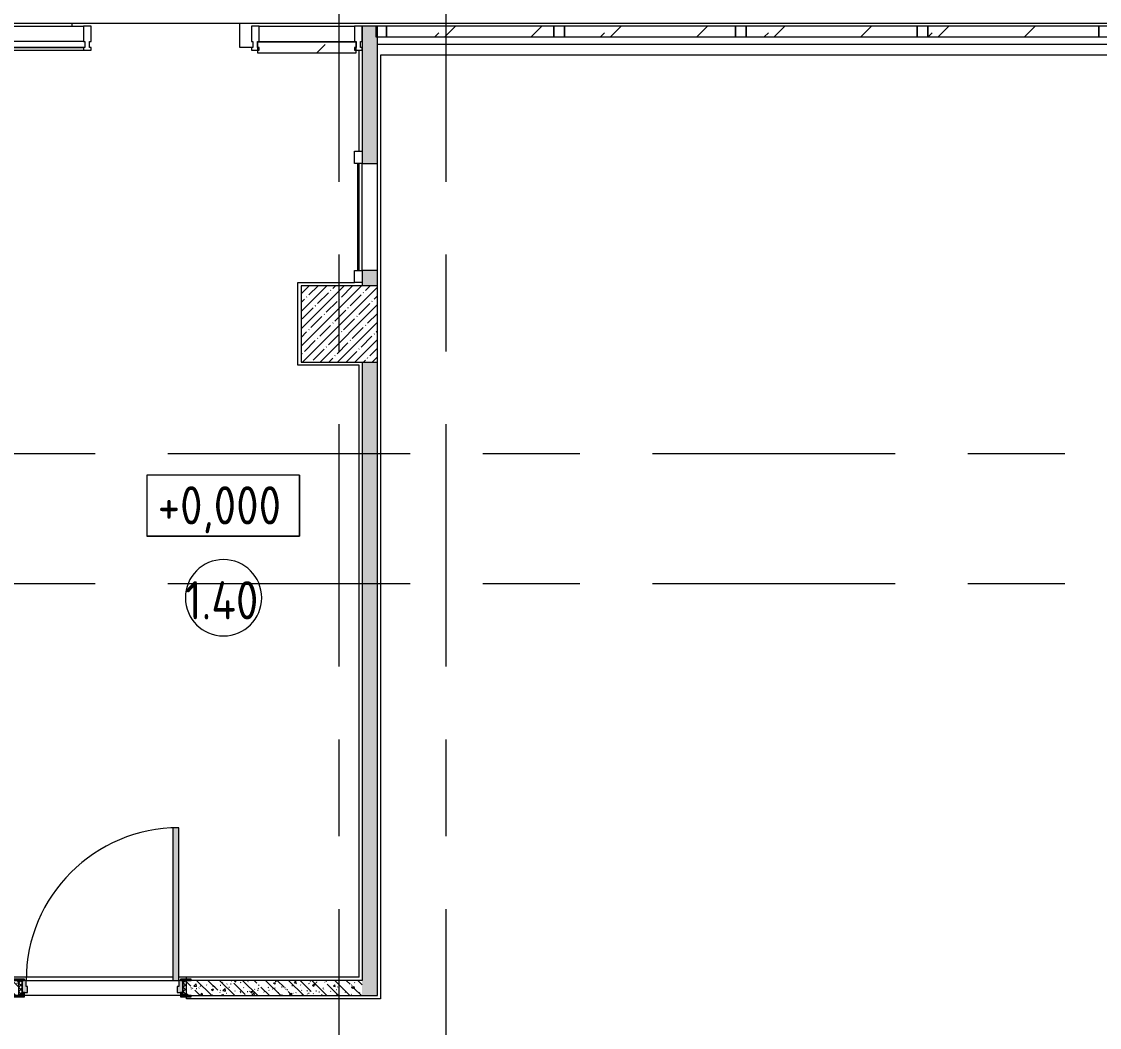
# Model space of a CAD drawing. Header units: millimetres. Extents: x 35787 to 244346, y -8553 to 29000.
# Drawn here: x 58380 to 65438, y 18392 to 24980 of the extents above; entities that cross this region are included whole.
import ezdxf

# ---------------------------------------------------------------- set-up
doc = ezdxf.new("R2010")
doc.units = ezdxf.units.MM
doc.linetypes.add('Осевая', pattern=[3175, 635, -476.25, 1587.5, -476.25])
for name, color, linetype, lineweight in [('A-AREA-IDEN', 7, 'Continuous', 9), ('A-GLAZ', 7, 'Continuous', 9), ('A-GLAZ-CURT', 7, 'Continuous', 9), ('A-GLAZ-CWMG', 7, 'Continuous', 9), ('G-ANNO-DIMS', 7, 'Continuous', 9), ('I-WALL', 7, 'Continuous', 9), ('S-COLS', 7, 'Continuous', 9), ('Оси', 7, 'Continuous', 9), ('Оси-2', 7, 'Осевая', 9)]:
    doc.layers.add(name, color=color, linetype=linetype, lineweight=lineweight)
for name, color, linetype, lineweight, true_color in [('A-DOOR-1', 7, 'Continuous', 9, 0xaaaaaa), ('A-DOOR-2', 7, 'Continuous', 9, 0xe2e2e2), ('A-DOOR-FRAM-1', 7, 'Continuous', 9, 0xe2e2e2), ('A-DOOR-FRAM-2', 7, 'Continuous', 9, 0xaaaaaa), ('A-FLOR-1', 7, 'Continuous', 9, 0xaaaaaa), ('I-WALL-1', 7, 'Continuous', 9, 0x787878)]:
    doc.layers.add(name, color=color, linetype=linetype, lineweight=lineweight, true_color=true_color)
doc.styles.add('GOST Common', font='GOST_Common.ttf', dxfattribs={"width": 0.9, "height": 250})
pattern_1 = [(135, (0, 0), (-75.43415, -75.43415), [106.68, -17.78, 3.556, -17.78]), (135, (0, 75.39), (-75.43415, -75.43415), []), (50, (0, 0), (127.52922, -11.15758), [13.335, -146.685]), (355, (0, 0), (-24.66966, 133.74002), [10.668, -117.348]), (100.451, (10.63, -0.93), (102.85973, 122.58178), [11.333, -124.663]), (46.184, (0, 35.56), (189.75516, -29.43036), [20.002, -220.027]), (96.636, (15.81, 33.1), (166.1822, 173.1996), [17, -186.995]), (351.184, (0, 35.56), (166.18393, 173.1976), [16.002, -176.022]), (21, (17.78, 26.67), (106.13027, -71.58603), [13.335, -146.685]), (326, (17.78, 26.67), (43.26188, 128.93175), [10.668, -117.348]), (71.451, (26.62, 20.7), (149.39198, 57.34505), [11.333, -124.663]), (37.5, (0, 0), (2.162228, 59.188357), [3.353, -112.573, 3.353, -115.773, -117.793]), (37.5, (0, 0), (2.162228, 59.188357), [-235.052, 3.353, -114.44]), (7.5, (0, 0), (46.77386, 70.12615), [3.353, -64.567, 3.353, -109.906, -44.894]), (7.5, (0, 0), (46.77386, 70.12615), [-181.178, 3.353, -41.542]), (327.5, (-39.65, 0), (94.91367, -4.010093), [3.353, -41.097, 3.353, -135.331, -184.023]), (327.5, (-39.65, 0), (94.91367, -4.010093), [-183.134, 3.353, -180.67]), (317.5, (-57.43, 0), (103.69057, 17.79882), [3.353, -54.432, 3.353, -88.748, -130.683]), (317.5, (-57.43, 0), (103.69057, 17.79882), [-149.885, 3.353, -127.33])]

# ---------------------------------------------------------------- blocks, each defined once
blk = doc.blocks.new('Системная панель - Стекло - 70мм-31693619-План монтажа стен и перегородок 1 этажа  в осях 12-23')
at = {"layer": 'A-GLAZ-CURT'}
h = blk.add_hatch(dxfattribs=at)
h.set_pattern_fill('FP_32', color=256, style=0, pattern_type=2)
h.set_pattern_definition([(225, (61417.5, 24815), (282.8427, -282.8427), [200, -600]), (225, (61617.5, 24915), (282.8427, -282.8427), [600, -200]), (225, (61217.5, 25015), (282.8427, -282.8427), [200, -600])])
h.paths.add_polyline_path([(-547.5, 35), (-547.5, -35), (547.5, -35), (547.5, 35), (-318.5, 35)])
for p, q in [((547.5, 35), (-547.5, 35)), ((-547.5, 35), (-547.5, -35)), ((547.5, -35), (547.5, 35)), ((-547.5, -35), (547.5, -35))]:
    blk.add_line(p, q, dxfattribs=at)
blk = doc.blocks.new('Прямоугольный импост - 50 x 70 мм-23766079-План монтажа стен и перегородок 1 этажа  в осях 12-23')
at = {"layer": 'A-GLAZ-CWMG'}
for p, q in [((-35, 35), (35, 35)), ((-35, -35), (-35, 35)), ((35, 35), (35, -35)), ((35, -35), (-35, -35))]:
    blk.add_line(p, q, dxfattribs=at)
blk = doc.blocks.new('Системная панель - Стекло - 70мм-31693620-План монтажа стен и перегородок 1 этажа  в осях 12-23')
at = {"layer": 'A-GLAZ-CURT'}
h = blk.add_hatch(dxfattribs=at)
h.set_pattern_fill('FP_45', color=256, style=0, pattern_type=2)
h.set_pattern_definition([(225, (63785, 24815), (282.8427, -282.8427), [200, -600]), (225, (63985, 24915), (282.8427, -282.8427), [600, -200]), (225, (63585, 25015), (282.8427, -282.8427), [200, -600])])
h.paths.add_polyline_path([(-560, 35), (-560, -35), (560, -35), (560, 35)])
for p, q in [((560, 35), (-560, 35)), ((-560, 35), (-560, -35)), ((560, -35), (560, 35)), ((-560, -35), (560, -35))]:
    blk.add_line(p, q, dxfattribs=at)
blk = doc.blocks.new('PNS_Панель прямоугольная - Нр_Стекло - 40мм-32305525-План монтажа стен и перегородок 1 этажа  в осях 12-23')
at = {"layer": 'A-GLAZ'}
for p, q in [((-312.5, 0), (312.5, 0)), ((302.5, 0), (-302.5, 0)), ((-302.5, -40), (302.5, -40))]:
    blk.add_line(p, q, dxfattribs=at)
blk = doc.blocks.new('Прямоугольный импост - Импост структурный с накладкой - 160мм Темный-32302294-План монтажа стен и перегородок 1 этажа  в осях 12-23')
at = {"layer": 'A-GLAZ-CWMG'}
for p, q in [((-25, 40), (-25, 140)), ((-25, 140), (25, 140)), ((25, 140), (25, 40)), ((-15, 40), (-25, 40)), ((-25, -17), (-25, 0)), ((-25, 0), (-15, 0)), ((-15, 0), (-15, 40)), ((15, 40), (15, 0)), ((25, 40), (15, 40)), ((15, 0), (25, 0)), ((25, 0), (25, -17)), ((25, -17), (-25, -17))]:
    blk.add_line(p, q, dxfattribs=at)
blk = doc.blocks.new('110_Дверь_СКБ_1Ст_Внутренняя1 - Д-11 1100x2100h_кладовые _все__ коридор _между помещениями блока столовой__ моечные _все_-32089444-План монтажа стен и перегородок 1 этажа  в осях 12-23')
at = {"layer": 'A-DOOR-1'}
h = blk.add_hatch(dxfattribs=at)
h.set_pattern_fill('FP_25', color=256, style=0, pattern_type=2)
h.set_pattern_definition([(135, (1751.41, 114.685), (-14.14214, -14.14214), []), (225, (1751.41, 114.685), (14.14214, -14.14214), [])])
h.paths.add_polyline_path([(562.5, -50), (562.5, 50), (537.5, 50), (537.5, -50)])
at = {"layer": 'A-DOOR-2'}
h = blk.add_hatch(color=256, dxfattribs=at)
h.paths.add_polyline_path([(537.5, -30), (537.5, 50), (512.5, 50), (512.5, 10), (502.5, 10), (502.5, -30)])
h.paths.add_polyline_path([(-487.3, -30), (-477.5, -30), (-477.5, 10), (-487.5, 10), (-487.5, 50), (-512.5, 50), (-512.5, -30)])
at = {"layer": 'A-DOOR-FRAM-1'}
for points in [[(472.5, 50), (512.5, 50), (512.5, 1050), (472.5, 1050), (472.5, 716.4)], [(-497.5, 50), (-497.5, 58), (-567.5, 58), (-567.5, 50)], [(-497.5, 49), (-497.5, 50), (-512.5, 49)], [(592.5, 50), (592.5, 58), (522.5, 58), (522.5, 50)], [(537.5, 49), (537.5, 50), (522.5, 49)], [(-497.5, -58), (-497.5, -50), (-567.5, -50), (-567.5, -58)], [(-497.5, -50), (-497.5, -30), (-512.5, -30), (-512.5, -50)], [(537.5, -50), (537.5, -30), (522.5, -30), (522.5, -50)], [(592.5, -58), (592.5, -50), (522.5, -50), (522.5, -58)]]:
    blk.add_hatch(color=256, dxfattribs=at).paths.add_polyline_path(points)
at = {"layer": 'A-DOOR-FRAM-2'}
h = blk.add_hatch(dxfattribs=at)
h.set_pattern_fill('FP_26', color=256, style=0, pattern_type=2)
h.set_pattern_definition([(45, (-371.384, 114.685), (-14.1421, 14.1421), []), (135, (-371.384, 114.685), (-14.1421, -14.1421), [])])
h.paths.add_polyline_path([(-512.5, -50), (-512.5, 50), (-537.5, 50), (-537.5, -50)])
at = {"layer": 'A-DOOR-1'}
for p, q in [((512.5, 1050), (472.5, 1050)), ((472.5, 1050), (472.5, 50)), ((512.5, 50), (512.5, 1050)), ((472.5, 50), (512.5, 50))]:
    blk.add_line(p, q, dxfattribs=at)
blk.add_arc((512.5, 50), 1000, 90, 180, dxfattribs=at)
at = {"layer": 'A-DOOR-FRAM-2'}
for p, q in [((-497.5, 58), (-567.5, 58)), ((-567.5, 58), (-567.5, 50)), ((-567.5, 50), (-497.5, 50)), ((-512.5, 50), (-537.5, 50)), ((-537.5, 50), (-537.5, -50)), ((-487.5, 50), (-512.5, 50)), ((-512.5, 50), (-512.5, -30)), ((-512.5, -50), (-512.5, 50)), ((-497.5, 50), (-512.5, 50)), ((-512.5, 50), (-512.5, 49)), ((-512.5, 49), (-497.5, 49)), ((-497.5, 50), (-497.5, 58)), ((-497.5, 49), (-497.5, 50)), ((-487.5, 10), (-487.5, 50)), ((-477.5, 10), (-487.5, 10)), ((-477.5, -30), (-477.5, 10)), ((512.5, 10), (502.5, 10)), ((502.5, 10), (502.5, -30)), ((512.5, 50), (512.5, 10)), ((537.5, 50), (512.5, 50)), ((592.5, 58), (522.5, 58)), ((522.5, 58), (522.5, 50)), ((537.5, 50), (522.5, 50)), ((522.5, 50), (522.5, 49)), ((522.5, 50), (592.5, 50)), ((522.5, 49), (537.5, 49)), ((537.5, -30), (537.5, 50)), ((562.5, 50), (537.5, 50)), ((537.5, 50), (537.5, -50)), ((537.5, 49), (537.5, 50)), ((562.5, -50), (562.5, 50)), ((592.5, 50), (592.5, 58)), ((-497.5, -50), (-567.5, -50)), ((-567.5, -50), (-567.5, -58)), ((-567.5, -58), (-497.5, -58)), ((-537.5, -50), (-512.5, -50)), ((-512.5, -30), (-477.5, -30)), ((-497.5, -30), (-512.5, -30)), ((-512.5, -30), (-512.5, -50)), ((-512.5, -50), (-497.5, -50)), ((-497.5, -50), (-497.5, -30)), ((-497.5, -58), (-497.5, -50)), ((502.5, -30), (537.5, -30)), ((537.5, -30), (522.5, -30)), ((522.5, -30), (522.5, -50)), ((522.5, -50), (537.5, -50)), ((592.5, -50), (522.5, -50)), ((522.5, -50), (522.5, -58)), ((522.5, -58), (592.5, -58)), ((537.5, -50), (537.5, -30)), ((537.5, -50), (562.5, -50)), ((592.5, -58), (592.5, -50))]:
    blk.add_line(p, q, dxfattribs=at)
blk = doc.blocks.new('Системная панель - Стекло - 70мм-V29-План монтажа стен и перегородок 1 этажа  в осях 12-23')
at = {"layer": 'A-GLAZ-CURT'}
h = blk.add_hatch(dxfattribs=at)
h.set_pattern_fill('FP_53', color=256, style=0, pattern_type=2)
h.set_pattern_definition([(225, (64975, 24815), (282.8427, -282.8427), [200, -600]), (225, (65175, 24915), (282.8427, -282.8427), [600, -200]), (225, (64775, 25015), (282.8427, -282.8427), [200, -600])])
h.paths.add_polyline_path([(-560, 35), (-560, -35), (560, -35), (560, 35), (337, 35)])
for p, q in [((560, 35), (-560, 35)), ((-560, 35), (-560, -35)), ((560, -35), (560, 35)), ((-560, -35), (560, -35))]:
    blk.add_line(p, q, dxfattribs=at)
blk = doc.blocks.new('Прямоугольный импост - Импост структурный с накладкой - 160мм Темный-32305521-План монтажа стен и перегородок 1 этажа  в осях 12-23')
at = {"layer": 'A-GLAZ-CWMG'}
for p, q in [((58180, 24950), (58785, 24950)), ((58180, 24793), (58785, 24793))]:
    blk.add_line(p, q, dxfattribs=at)
blk = doc.blocks.new('BSC_Колонна _Прямоугольная - 500х500-V42-План монтажа стен и перегородок 1 этажа  в осях 12-23')
at = {"layer": 'S-COLS'}
h = blk.add_hatch(dxfattribs=at)
h.set_pattern_fill('FP_69', color=256, style=0, pattern_type=2)
h.set_pattern_definition([(45, (-60460, -23000), (-57.02463, 57.02463), []), (45, (-60402.975, -23000), (-57.02463, 57.02463), [100.806, -20.161, 3.353, -16.808])])
h.paths.add_polyline_path([(-250, -250), (250, -250), (250, 250), (-250, 250)])
for p, q in [((250, 250), (-250, 250)), ((-250, 250), (-250, -250)), ((250, -250), (250, 250)), ((-250, -250), (250, -250))]:
    blk.add_line(p, q, dxfattribs=at)
blk = doc.blocks.new('Штора противопожарная_Рен - ШТ_700х700-22567375-План монтажа стен и перегородок 1 этажа  в осях 12-23')
at = {"layer": 'A-DOOR-1'}
for p, q in [((-430, 100), (-350, 100)), ((-430, 50), (-430, 100)), ((-350, 100), (-350, 50)), ((-350, 77.5), (350, 77.5)), ((-350, 72.5), (-350, 77.5)), ((350, 72.5), (-350, 72.5)), ((350, 100), (430, 100)), ((350, 50), (350, 100)), ((350, 77.5), (350, 72.5)), ((430, 100), (430, 50)), ((-350, 50), (-430, 50)), ((430, 50), (350, 50))]:
    blk.add_line(p, q, dxfattribs=at)
blk = doc.blocks.new('Системная панель - Стекло - 70мм-32304938-План монтажа стен и перегородок 1 этажа  в осях 12-23')
at = {"layer": 'A-GLAZ-CURT'}
h = blk.add_hatch(dxfattribs=at)
h.set_pattern_fill('FP_76', color=256, style=0, pattern_type=2)
h.set_pattern_definition([(225, (60347.5, 24710), (282.8427, -282.8427), [200, -600]), (225, (60547.5, 24810), (282.8427, -282.8427), [600, -200]), (225, (60147.5, 24910), (282.8427, -282.8427), [200, -600])])
h.paths.add_polyline_path([(-322.5, 35), (-322.5, -35), (322.5, -35), (322.5, 35), (62.5, 35)])
for p, q in [((322.5, 35), (-322.5, 35)), ((-322.5, 35), (-322.5, -35)), ((322.5, -35), (322.5, 35)), ((-322.5, -35), (322.5, -35))]:
    blk.add_line(p, q, dxfattribs=at)
blk = doc.blocks.new('Прямоугольный импост - Импост структурный с накладкой - 160мм Темный-32304618-План монтажа стен и перегородок 1 этажа  в осях 12-23')
at = {"layer": 'A-GLAZ-CWMG'}
for p, q in [((59935, 24950), (60560, 24950)), ((59935, 24845), (59935, 24850)), ((59935, 24850), (60560, 24850)), ((60560, 24850), (60560, 24845))]:
    blk.add_line(p, q, dxfattribs=at)
blk = doc.blocks.new('Системная панель - Стекло - 70мм-V46-План монтажа стен и перегородок 1 этажа  в осях 12-23')
at = {"layer": 'A-GLAZ-CURT'}
h = blk.add_hatch(dxfattribs=at)
h.set_pattern_fill('FP_77', color=256, style=0, pattern_type=2)
h.set_pattern_definition([(225, (62595, 24815), (282.8427, -282.8427), [200, -600]), (225, (62795, 24915), (282.8427, -282.8427), [600, -200]), (225, (62395, 25015), (282.8427, -282.8427), [200, -600])])
h.paths.add_polyline_path([(-560, 35), (-560, -35), (560, -35), (560, 35)])
for p, q in [((560, 35), (-560, 35)), ((-560, 35), (-560, -35)), ((560, -35), (560, 35)), ((-560, -35), (560, -35))]:
    blk.add_line(p, q, dxfattribs=at)
blk = doc.blocks.new('Прямоугольный импост - Импост структурный с накладкой - 160мм Темный-32302318-План монтажа стен и перегородок 1 этажа  в осях 12-23')
at = {"layer": 'A-GLAZ-CWMG'}
for p, q in [((0, 140), (-50, 140)), ((-50, 140), (-50, 40)), ((0, 40), (0, 140)), ((-50, 40), (-40, 40)), ((-40, 0), (-50, 0)), ((-50, 0), (-50, -17)), ((-40, 40), (-40, 0)), ((-10, 0), (-10, 40)), ((-10, 40), (0, 40)), ((0, 0), (-10, 0)), ((0, -17), (0, 0)), ((-50, -17), (0, -17))]:
    blk.add_line(p, q, dxfattribs=at)
blk = doc.blocks.new('Марка_Помещения - Номер-25198446-План монтажа стен и перегородок 1 этажа  в осях 12-23')
at = {"layer": 'A-AREA-IDEN'}
for start, end in [(360, 180), (180, 360)]:
    blk.add_arc((0, 0), 2.5, start, end, dxfattribs=at)
blk = doc.blocks.new('Высотные отметки - 10х4_h_-17668695-План монтажа стен и перегородок 1 этажа  в осях 12-23')
at = {"layer": 'G-ANNO-DIMS'}
for p, q in [((-5, 4), (-5, 0)), ((5, 4), (-5, 4)), ((5, 4), (-5, 4)), ((-5, 4), (-5, 0)), ((5, 4), (5, 0)), ((5, 0), (5, 4)), ((5, 0), (-5, 0)), ((-5, 0), (5, 0))]:
    blk.add_line(p, q, dxfattribs=at)

msp = doc.modelspace()

# ---------------------------------------------------------------- hatches: boundary and pattern name
at = {"layer": 'I-WALL-1'}
h = msp.add_hatch(dxfattribs=at)
h.set_pattern_fill('FP_22', color=256, style=0, pattern_type=2)
h.set_pattern_definition(pattern_1)
h.paths.add_polyline_path([(60610, 18600), (60710, 18600), (60710, 22750), (60610, 22750), (60610, 18700)])
h.paths.add_polyline_path([(60710, 23250), (60710, 23350), (60610, 23350), (60610, 23250), (60707.8, 23250)])
h.paths.add_polyline_path([(60710, 24050), (60710, 24950), (60610, 24950), (60610, 24050)])
h = msp.add_hatch(dxfattribs=at)
h.set_pattern_fill('FP_22', color=256, style=0, pattern_type=2)
h.set_pattern_definition(pattern_1)
h.paths.add_polyline_path([(59490, 18600), (60610, 18600), (60610, 18700), (59460, 18700), (59460, 18600)])
h.paths.add_polyline_path([(58360, 18600), (58360, 18700), (58130, 18700), (58130, 18600), (58330, 18600)])

# ---------------------------------------------------------------- linework, layer by layer
at = {"layer": 'A-FLOR-1'}
for p, q in [((57950, 24970), (66780, 24970)), ((58710, 24970), (58710, 24950)), ((59810, 24810), (59810, 24970)), ((59885, 24810), (59810, 24810)), ((60590, 24130), (60590, 24793)), ((66640, 24760), (60730, 24760)), ((60730, 24760), (60730, 18580)), ((60590, 23350), (60590, 24050)), ((60190, 22730), (60190, 23270)), ((60190, 23270), (60560, 23270)), ((60590, 22730), (60190, 22730)), ((60590, 18720), (60590, 22730)), ((59370, 18720), (58150, 18720)), ((60590, 18720), (59410, 18720)), ((59460, 18708), (59460, 18720)), ((59460, 18580), (59460, 18592)), ((60730, 18580), (59460, 18580))]:
    msp.add_line(p, q, dxfattribs=at)
at = {"layer": 'I-WALL'}
for p, q in [((60610, 24950), (60610, 24130)), ((60710, 24950), (60610, 24950)), ((60710, 23250), (60710, 24950)), ((66660, 24830), (60710, 24830)), ((60610, 24050), (60710, 24050)), ((60610, 23350), (60610, 24050)), ((60710, 23350), (60610, 23350)), ((60610, 23270), (60610, 23250)), ((60610, 22750), (60610, 18700)), ((60710, 18600), (60710, 22750)), ((58410, 18700), (59370, 18700)), ((60610, 18700), (59490, 18700)), ((59420, 18600), (58400, 18600)), ((59490, 18600), (60710, 18600))]:
    msp.add_line(p, q, dxfattribs=at)
at = {"layer": 'Оси'}
for p, q in [((60460, 24898.1), (60460, 27398.1)), ((61160, 24898.1), (61160, 27398.1))]:
    msp.add_line(p, q, dxfattribs=at)
at = {"layer": 'Оси-2'}
for p, q in [((60460, 593.7), (60460, 24898.1)), ((61160, 593.7), (61160, 24898.1)), ((39176.2, 22150), (82200, 22150)), ((39176.2, 21300), (82200, 21300))]:
    msp.add_line(p, q, dxfattribs=at)

# ---------------------------------------------------------------- block references
at = {"layer": 'A-AREA-IDEN', "xscale": 99.99999999999993, "yscale": 99.99999999999993, "zscale": 99.99999999999993}
msp.add_blockref('Марка_Помещения - Номер-25198446-План монтажа стен и перегородок 1 этажа  в осях 12-23', (59702.4, 21205.9), dxfattribs=at)
at = {"layer": 'A-DOOR-1', "rotation": 89.99999999999991}
msp.add_blockref('Штора противопожарная_Рен - ШТ_700х700-22567375-План монтажа стен и перегородок 1 этажа  в осях 12-23', (60660, 23700), dxfattribs=at)
at = {"layer": 'A-DOOR-1'}
msp.add_blockref('110_Дверь_СКБ_1Ст_Внутренняя1 - Д-11 1100x2100h_кладовые _все__ коридор _между помещениями блока столовой__ моечные _все_-32089444-План монтажа стен и перегородок 1 этажа  в осях 12-23', (58897.5, 18650), dxfattribs=at)
at = {"layer": 'A-GLAZ', "rotation": 180}
msp.add_blockref('PNS_Панель прямоугольная - Нр_Стекло - 40мм-32305525-План монтажа стен и перегородок 1 этажа  в осях 12-23', (58482.5, 24810), dxfattribs=at)
at = {"layer": 'A-GLAZ-CURT', "rotation": 180}
for name, p in [('Системная панель - Стекло - 70мм-31693619-План монтажа стен и перегородок 1 этажа  в осях 12-23', (61317.5, 24915)), ('Системная панель - Стекло - 70мм-V46-План монтажа стен и перегородок 1 этажа  в осях 12-23', (62495, 24915)), ('Системная панель - Стекло - 70мм-31693620-План монтажа стен и перегородок 1 этажа  в осях 12-23', (63685, 24915)), ('Системная панель - Стекло - 70мм-V29-План монтажа стен и перегородок 1 этажа  в осях 12-23', (64875, 24915)), ('Системная панель - Стекло - 70мм-32304938-План монтажа стен и перегородок 1 этажа  в осях 12-23', (60247.5, 24810))]:
    msp.add_blockref(name, p, dxfattribs=at)
at = {"layer": 'A-GLAZ-CWMG'}
for name, p in [('Прямоугольный импост - Импост структурный с накладкой - 160мм Темный-32305521-План монтажа стен и перегородок 1 этажа  в осях 12-23', (0, 0)), ('Прямоугольный импост - Импост структурный с накладкой - 160мм Темный-32304618-План монтажа стен и перегородок 1 этажа  в осях 12-23', (0, 0)), ('Прямоугольный импост - Импост структурный с накладкой - 160мм Темный-32302318-План монтажа стен и перегородок 1 этажа  в осях 12-23', (60610, 24810))]:
    msp.add_blockref(name, p, dxfattribs=at)
at = {"layer": 'A-GLAZ-CWMG', "extrusion": (0, 0, -1)}
for name, p in [('Прямоугольный импост - Импост структурный с накладкой - 160мм Темный-32302294-План монтажа стен и перегородок 1 этажа  в осях 12-23', (-58810, 24810)), ('Прямоугольный импост - Импост структурный с накладкой - 160мм Темный-32302294-План монтажа стен и перегородок 1 этажа  в осях 12-23', (-59910, 24810)), ('Прямоугольный импост - 50 x 70 мм-23766079-План монтажа стен и перегородок 1 этажа  в осях 12-23', (-60735, 24915)), ('Прямоугольный импост - 50 x 70 мм-23766079-План монтажа стен и перегородок 1 этажа  в осях 12-23', (-61900, 24915)), ('Прямоугольный импост - 50 x 70 мм-23766079-План монтажа стен и перегородок 1 этажа  в осях 12-23', (-63090, 24915)), ('Прямоугольный импост - 50 x 70 мм-23766079-План монтажа стен и перегородок 1 этажа  в осях 12-23', (-64280, 24915)), ('Прямоугольный импост - 50 x 70 мм-23766079-План монтажа стен и перегородок 1 этажа  в осях 12-23', (-65470, 24915))]:
    msp.add_blockref(name, p, dxfattribs=at)
at = {"layer": 'G-ANNO-DIMS', "xscale": 99.99999999999993, "yscale": 99.99999999999993, "zscale": 99.99999999999993}
msp.add_blockref('Высотные отметки - 10х4_h_-17668695-План монтажа стен и перегородок 1 этажа  в осях 12-23', (59700.5, 21609.4), dxfattribs=at)
at = {"layer": 'S-COLS'}
msp.add_blockref('BSC_Колонна _Прямоугольная - 500х500-V42-План монтажа стен и перегородок 1 этажа  в осях 12-23', (60460, 23000), dxfattribs=at)

# ---------------------------------------------------------------- texts
at = {"layer": 'A-AREA-IDEN', "insert": (59451.5, 21314.5), "char_height": 250, "width": 627.721, "attachment_point": 1, "style": 'GOST Common'}
msp.add_mtext('1.40', dxfattribs=at)
at = {"layer": 'G-ANNO-DIMS', "insert": (59271.8, 21936.1), "char_height": 250, "width": 1028.823, "attachment_point": 1, "line_spacing_factor": 1.022761, "style": 'GOST Common'}
msp.add_mtext('+0,000', dxfattribs=at)

doc.saveas('drawing.dxf')
